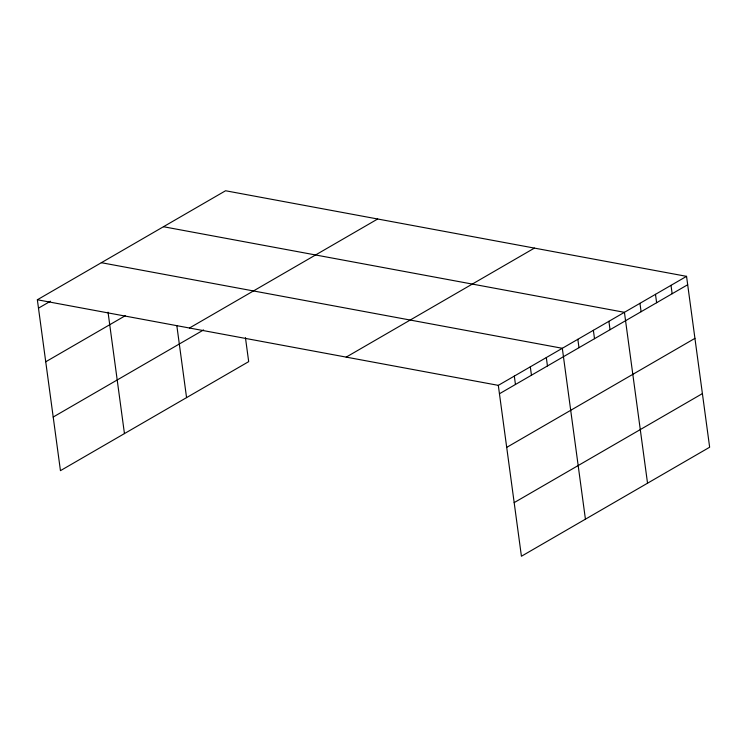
<?xml version="1.0" encoding="UTF-8"?>
<svg xmlns="http://www.w3.org/2000/svg" width="747" height="747" viewBox="0 0 747 747"><rect width="100%" height="100%" fill="white"/><g stroke="black" fill="none" stroke-linecap="round" stroke-linejoin="round"><path stroke-width="1.12" d="M245.446 337.681L248.686 361.641L60.451 470.657L37.35 299.771L225.575 190.756L686.549 276.343L709.65 447.229L521.425 556.244L498.314 385.359L686.549 276.343M38.489 308.156L50.488 301.209M45.735 361.781L125.263 315.729M189.467 328.008L377.693 218.992M53.205 417.031L203.586 329.941M346.197 357.113L534.422 248.097M499.454 393.753L687.679 284.738M506.699 447.378L694.934 338.363M514.169 502.619L702.404 393.604M163.462 226.724L624.427 312.321L647.537 483.206M101.349 262.701L562.314 348.289L585.424 519.184M37.35 299.771L498.314 385.359M671.011 285.335L672.151 293.73M655.483 294.327L656.622 302.722M639.955 303.319L641.094 311.714M608.898 321.313L610.038 329.707M593.37 330.305L594.509 338.699M577.842 339.297L578.981 347.691M546.318 357.561L547.448 365.955M530.314 366.824L531.453 375.218M514.319 376.086L515.449 384.481M176.824 325.58L186.563 397.619M108.035 312.171L124.45 433.596"/></g></svg>
